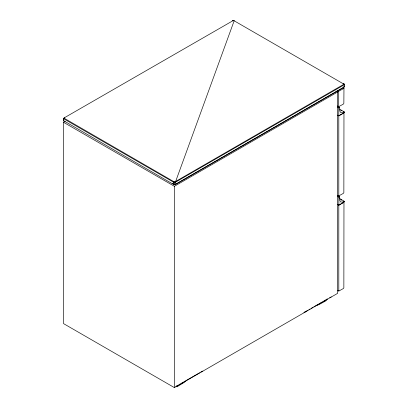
<?xml version="1.0" encoding="UTF-8"?>
<svg xmlns="http://www.w3.org/2000/svg" width="408" height="408" viewBox="0 0 408 408"><rect width="100%" height="100%" fill="white"/><g stroke="black" fill="none" stroke-linecap="round" stroke-linejoin="round"><path stroke-width="0.61" d="M63.388 120.569L63.684 118.167L233.483 20.4L344.612 84.558L344.612 86.522L344.117 87.082L174.706 184.707L173.762 184.559L63.388 120.569L64.806 121.712M173.762 181.611L175.649 181.453L343.465 84.507L343.73 83.961L344.612 84.558L174.517 182.764L63.388 118.601L64.347 118.33L173.762 181.611L173.762 184.559L174.706 184.707M174.374 387.6L174.374 186.283L337.666 92.004L337.666 293.327L174.374 387.6L63.531 323.605L63.531 122.288L65.183 121.329M338.798 195.891L338.798 115.857L343.964 112.991L343.857 192.658L343.398 193.351L338.798 195.891L337.697 195.254M343.607 87.674L343.964 88.358L343.857 103.372L343.398 104.071L338.716 106.656L337.61 106.019M64.347 118.33L64.535 117.677M174.894 181.718L174.517 184.727L175.649 184.401L344.117 87.082L343.73 86.904L343.444 87.45M175.649 181.453L234.238 20.563L232.351 20.726M326.93 299.09L326.043 300.737L318.832 304.679L316.685 305.322M186.232 380.639L184.079 382.48L176.955 386.815L175.909 386.376M343.465 84.507L344.117 84.002L343.194 83.416L343.465 84.507L344.316 84.997M337.768 204.464L338.87 205.096L344.51 201.761L344.235 201.266L339.869 198.655M337.681 115.143L338.788 115.78L344.51 112.394L344.235 111.899L339.869 109.288M338.716 106.656L338.716 91.27L343.964 88.358M338.798 291.062L338.798 205.224L343.964 202.358L343.857 287.829L343.398 288.527L338.798 291.062L337.697 290.425M337.681 107.289L338.783 107.921L339.635 107.431L339.823 111.032L340.772 112.669L342.659 112.669L344.235 111.899M337.768 196.605L338.87 197.243L339.635 196.799L339.823 200.399L340.772 202.036L342.659 202.036L344.235 201.266M176.695 385.983L177.791 385.351M178.882 384.719L180.52 383.775M181.616 383.143L182.708 382.51M183.804 381.878L185.441 380.934M186.538 380.302L199.655 372.728M307.78 310.304L303.94 312.518L306.031 311.508M308.876 309.672L309.973 309.035M311.069 308.402L312.717 307.454M313.813 306.821L317.648 304.603M318.75 303.97L322.585 301.752M323.682 301.119L327.522 298.901M329.69 297.702L331.26 296.942M200.746 372.096L202.837 371.086M176.123 386.361L177.694 385.601M343.73 86.904L344.612 86.522L344.117 86.21M233.106 20.461L233.483 20.4M343.73 83.961L344.117 84.002M337.426 106.177L339.635 107.431L337.569 106.197M337.426 195.544L339.635 196.799L337.569 195.565M337.61 90.632L338.716 91.27M336.014 91.05L337.666 92.004M340.655 110.165L341.756 110.803M343.409 111.756L344.51 112.394M337.697 115.219L338.798 115.857M340.655 199.532L341.756 200.17M343.409 201.124L344.51 201.761M337.697 204.587L338.798 205.224M63.531 122.288L174.374 186.283M172.502 183.427L174.155 184.385M338.87 197.243L338.87 205.096M338.783 107.921L338.788 115.78M175.272 182.59L175.272 184.564M63.684 119.039L63.684 121.003"/></g></svg>
